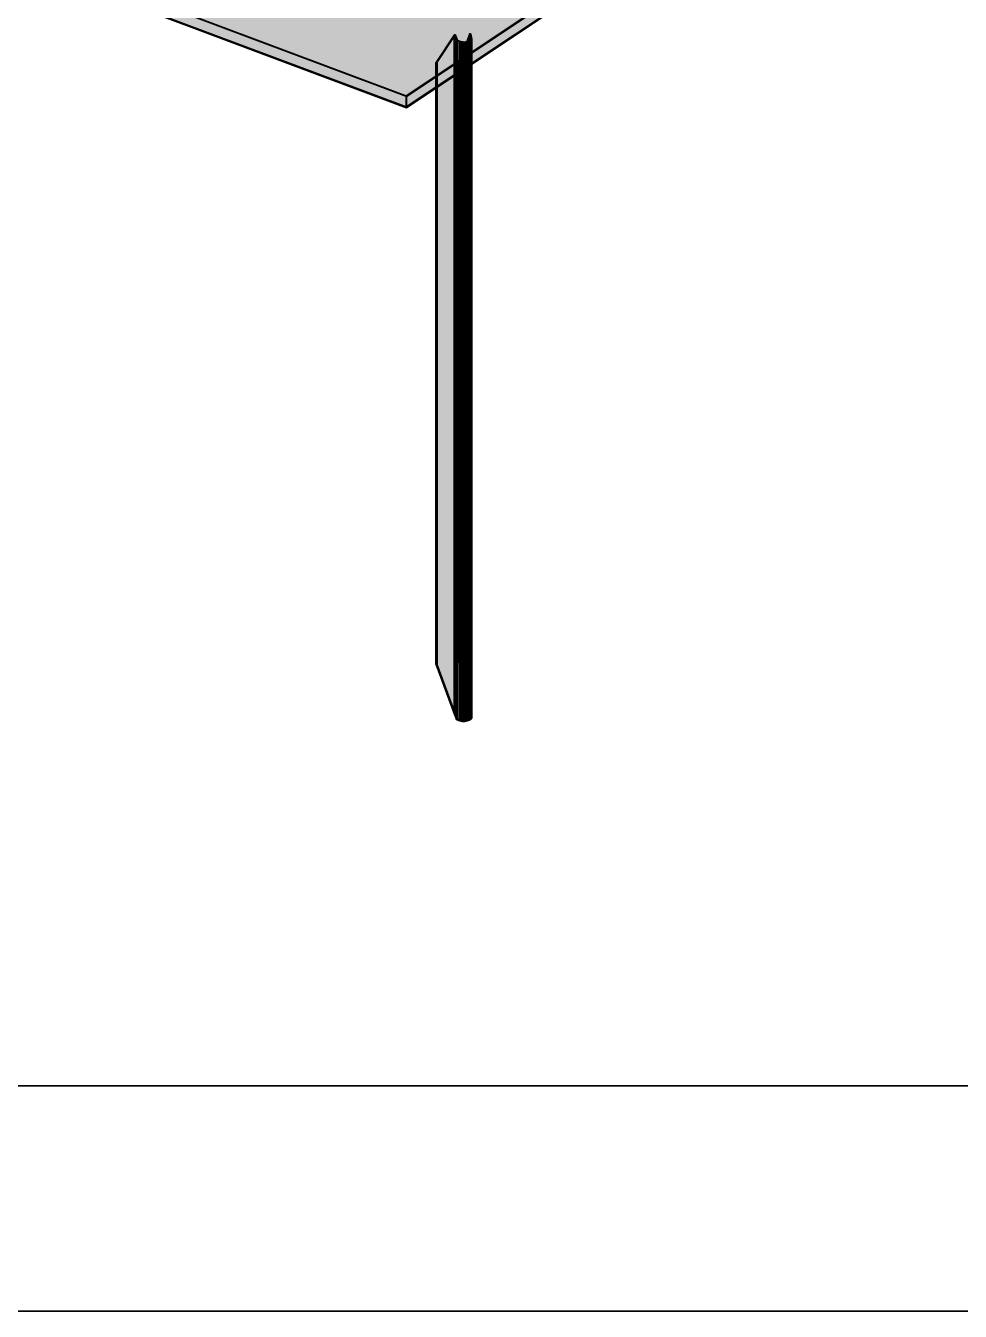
# Model space of a CAD drawing. Header units: millimetres. Extents: x 50 to 612415, y 2 to 4150.
# Drawn here: x 470936 to 472013, y 50 to 1532 of the extents above; entities that cross this region are included whole.
import ezdxf

# ---------------------------------------------------------------- set-up
doc = ezdxf.new("R2010")
doc.units = ezdxf.units.MM
for name, color, linetype, lineweight in [('FRAME', 7, 'Continuous', 35), ('HATCH', 8, 'Continuous', 9), ('OUTLINE', 7, 'Continuous', 25)]:
    doc.layers.add(name, color=color, linetype=linetype, lineweight=lineweight)

msp = doc.modelspace()

# ---------------------------------------------------------------- hatches: boundary and pattern name
at = {"layer": 'HATCH', "true_color": 0x617c87}
for points in [[(471374.6, 1451.356), (469917.048, 1997.938), (469915.604, 1997.835)], [(471374.6, 1451.356), (469915.604, 1997.835), (471374.807, 1450.634)], [(469915.604, 1985.337), (469917.048, 1985.44), (471374.6, 1438.858)], [(470402.459, 1832.661), (469915.604, 1985.337), (471374.807, 1438.136)], [(471374.807, 1438.136), (469915.604, 1985.337), (471374.6, 1438.858)], [(471374.807, 1437.243), (469915.604, 1984.444), (470402.459, 1831.769)], [(471972.952, 1850.257), (471374.6, 1451.356), (471974.396, 1850.36)], [(471374.6, 1451.356), (471374.807, 1450.634), (471974.396, 1850.36)], [(470454.826, 1813.023), (470402.459, 1832.661), (471374.807, 1438.136)], [(471374.807, 1437.243), (470402.459, 1831.769), (470454.826, 1812.131)], [(471097.567, 1583.786), (471374.807, 1438.136), (471974.396, 1837.862)], [(471974.396, 1836.969), (471374.807, 1437.243), (471097.567, 1582.893)], [(471974.396, 1837.862), (471374.6, 1438.858), (471972.952, 1837.759)], [(471974.396, 1837.862), (471374.807, 1438.136), (471374.6, 1438.858)], [(470892.983, 1648.715), (470454.826, 1813.023), (471374.807, 1438.136)], [(471374.807, 1437.243), (470454.826, 1812.131), (470892.983, 1647.822)], [(470945.35, 1629.077), (470892.983, 1648.715), (471374.807, 1438.136)], [(471374.807, 1437.243), (470892.983, 1647.822), (470945.35, 1628.184)], [(471097.567, 1583.786), (470945.35, 1629.077), (471374.807, 1438.136)], [(471374.807, 1437.243), (470945.35, 1628.184), (471097.567, 1582.893)], [(471432.905, 1514.959), (471430.047, 1521.48), (471431.579, 1521.59)], [(471432.905, 1514.959), (471432.272, 1515.469), (471430.047, 1521.48)], [(471432.905, 1514.959), (471431.579, 1521.59), (471433.793, 1515.61)], [(471432.905, 1514.959), (471432.356, 1515.321), (471432.272, 1515.469)], [(471432.905, 1514.959), (471432.492, 1515.184), (471432.356, 1515.321)], [(471432.905, 1514.959), (471432.678, 1515.062), (471432.492, 1515.184)], [(471432.905, 1514.959), (471433.793, 1515.61), (471433.798, 1515.6)], [(471432.905, 1514.959), (471433.798, 1515.6), (471433.807, 1515.592)], [(471432.905, 1514.959), (471433.807, 1515.592), (471433.818, 1515.584)], [(471432.905, 1514.959), (471433.818, 1515.584), (471433.832, 1515.578)], [(471432.905, 1514.959), (471433.832, 1515.578), (471437.028, 1514.379)], [(471432.905, 1514.959), (471437.028, 1514.379), (471438.151, 1514.039)], [(471432.905, 1514.959), (471438.151, 1514.039), (471439.386, 1513.814)], [(471439.002, 1513.065), (471432.905, 1514.959), (471439.386, 1513.814)], [(471439.002, 1513.065), (471436.101, 1513.761), (471432.905, 1514.959)], [(471439.002, 1513.065), (471437.483, 1513.341), (471436.101, 1513.761)], [(471447.646, 1514.585), (471439.002, 1513.065), (471443.272, 1513.899)], [(471447.646, 1514.585), (471440.6, 1512.942), (471439.002, 1513.065)], [(471439.002, 1513.065), (471441.996, 1513.743), (471443.272, 1513.899)], [(471439.002, 1513.065), (471439.386, 1513.814), (471440.684, 1513.714)], [(471439.002, 1513.065), (471440.684, 1513.714), (471441.996, 1513.743)], [(471447.646, 1514.585), (471442.215, 1512.977), (471440.6, 1512.942)], [(471447.646, 1514.585), (471443.785, 1513.17), (471442.215, 1512.977)], [(471447.646, 1514.585), (471443.272, 1513.899), (471444.463, 1514.177)], [(471447.646, 1514.585), (471445.25, 1513.511), (471443.785, 1513.17)], [(471447.646, 1514.585), (471444.463, 1514.177), (471445.522, 1514.565)], [(471447.646, 1514.585), (471446.554, 1513.989), (471445.25, 1513.511)], [(471447.646, 1514.585), (471445.522, 1514.565), (471446.409, 1515.049)], [(471447.646, 1514.585), (471446.409, 1515.049), (471448.806, 1516.647)], [(471448.826, 1516.683), (471447.602, 1522.734), (471449.135, 1522.844)], [(471447.646, 1514.585), (471448.816, 1516.655), (471448.823, 1516.664)], [(471448.823, 1516.664), (471450.043, 1516.183), (471447.646, 1514.585)], [(471447.646, 1514.585), (471448.806, 1516.647), (471448.816, 1516.655)], [(471448.823, 1516.664), (471448.826, 1516.674), (471450.043, 1516.183)], [(471448.826, 1516.674), (471448.826, 1516.683), (471449.135, 1522.844)], [(471448.826, 1516.674), (471449.135, 1522.844), (471450.043, 1516.183)], [(471449.135, 1522.844), (471450.365, 1516.761), (471450.367, 1516.608)], [(471449.135, 1522.844), (471450.367, 1516.608), (471450.313, 1516.457)], [(471449.135, 1522.844), (471450.313, 1516.457), (471450.204, 1516.314)], [(471449.135, 1522.844), (471450.204, 1516.314), (471450.043, 1516.183)], [(471408.83, 795.858), (471430.047, 738.538), (471410.351, 795.998)], [(471430.047, 738.538), (471431.579, 738.648), (471410.351, 795.998)], [(471435.997, 797.785), (471435.703, 797.777), (471435.921, 797.012)], [(471436.29, 797.766), (471435.997, 797.785), (471435.921, 797.012)], [(471436.571, 797.722), (471436.29, 797.766), (471435.921, 797.012)], [(471436.832, 797.653), (471436.571, 797.722), (471435.921, 797.012)], [(471437.065, 797.562), (471436.832, 797.653), (471435.921, 797.012)], [(471437.261, 797.452), (471437.065, 797.562), (471435.921, 797.012)], [(471437.415, 797.326), (471437.261, 797.452), (471435.921, 797.012)], [(471437.521, 797.188), (471437.415, 797.326), (471435.921, 797.012)], [(471435.921, 797.012), (471435.94, 797.012), (471437.521, 797.188)], [(471435.94, 797.012), (471437.577, 797.044), (471437.521, 797.188)], [(471435.94, 797.012), (471435.958, 797.011), (471437.577, 797.044)], [(471435.958, 797.011), (471435.976, 797.008), (471437.577, 797.044)], [(471435.976, 797.008), (471435.992, 797.004), (471437.577, 797.044)], [(471435.992, 797.004), (471436.007, 796.998), (471437.577, 797.044)], [(471436.007, 796.998), (471436.019, 796.991), (471437.577, 797.044)], [(471436.019, 796.991), (471436.028, 796.983), (471437.577, 797.044)], [(471436.028, 796.983), (471436.035, 796.975), (471437.577, 797.044)], [(471436.035, 796.975), (471436.039, 796.966), (471437.577, 797.044)], [(471436.039, 796.966), (471447.602, 739.792), (471437.577, 797.044)], [(471447.602, 739.792), (471449.135, 739.902), (471437.577, 797.044)], [(471431.579, 738.648), (471430.047, 738.538), (471432.905, 732.017)], [(471430.047, 738.538), (471432.272, 732.527), (471432.905, 732.017)], [(471433.793, 732.667), (471431.579, 738.648), (471432.905, 732.017)], [(471432.272, 732.527), (471432.356, 732.379), (471432.905, 732.017)], [(471432.356, 732.379), (471432.492, 732.242), (471432.905, 732.017)], [(471432.492, 732.242), (471432.678, 732.12), (471432.905, 732.017)], [(471433.798, 732.658), (471433.793, 732.667), (471432.905, 732.017)], [(471433.807, 732.65), (471433.798, 732.658), (471432.905, 732.017)], [(471433.818, 732.642), (471433.807, 732.65), (471432.905, 732.017)], [(471433.832, 732.636), (471433.818, 732.642), (471432.905, 732.017)], [(471437.028, 731.437), (471433.832, 732.636), (471432.905, 732.017)], [(471438.151, 731.096), (471437.028, 731.437), (471432.905, 732.017)], [(471439.386, 730.872), (471438.151, 731.096), (471432.905, 732.017)], [(471439.386, 730.872), (471432.905, 732.017), (471439.002, 730.123)], [(471432.905, 732.017), (471436.101, 730.819), (471439.002, 730.123)], [(471436.101, 730.819), (471437.483, 730.399), (471439.002, 730.123)], [(471443.272, 730.957), (471439.002, 730.123), (471447.646, 731.643)], [(471439.002, 730.123), (471440.6, 730), (471447.646, 731.643)], [(471443.272, 730.957), (471441.996, 730.801), (471439.002, 730.123)], [(471440.684, 730.772), (471439.386, 730.872), (471439.002, 730.123)], [(471441.996, 730.801), (471440.684, 730.772), (471439.002, 730.123)], [(471440.6, 730), (471442.215, 730.035), (471447.646, 731.643)], [(471442.215, 730.035), (471443.785, 730.228), (471447.646, 731.643)], [(471444.463, 731.234), (471443.272, 730.957), (471447.646, 731.643)], [(471443.785, 730.228), (471445.25, 730.569), (471447.646, 731.643)], [(471445.522, 731.623), (471444.463, 731.234), (471447.646, 731.643)], [(471445.25, 730.569), (471446.554, 731.047), (471447.646, 731.643)], [(471446.409, 732.107), (471445.522, 731.623), (471447.646, 731.643)], [(471448.806, 733.705), (471446.409, 732.107), (471447.646, 731.643)], [(471449.135, 739.902), (471447.602, 739.792), (471448.826, 733.741)], [(471448.823, 733.722), (471448.816, 733.713), (471447.646, 731.643)], [(471447.646, 731.643), (471450.043, 733.241), (471448.823, 733.722)], [(471448.816, 733.713), (471448.806, 733.705), (471447.646, 731.643)], [(471450.043, 733.241), (471448.826, 733.732), (471448.823, 733.722)], [(471449.135, 739.902), (471448.826, 733.741), (471448.826, 733.732)], [(471450.043, 733.241), (471449.135, 739.902), (471448.826, 733.732)], [(471450.367, 733.666), (471450.365, 733.819), (471449.135, 739.902)], [(471450.313, 733.515), (471450.367, 733.666), (471449.135, 739.902)], [(471450.204, 733.372), (471450.313, 733.515), (471449.135, 739.902)], [(471450.043, 733.241), (471450.204, 733.372), (471449.135, 739.902)]]:
    msp.add_hatch(color=145, dxfattribs=at).paths.add_polyline_path(points)
at = {"layer": 'HATCH', "true_color": 0x5b747f}
for points in [[(471374.807, 1438.136), (469915.604, 1985.337), (469915.604, 1997.835), (471374.807, 1450.634)], [(469917.048, 1985.44), (471374.6, 1438.858), (471374.6, 1451.356), (469917.048, 1997.938)], [(471374.807, 1437.243), (469915.604, 1984.444), (469915.604, 1985.337), (471374.807, 1438.136)], [(471432.678, 732.12), (471432.905, 732.017), (471432.905, 1514.959), (471432.678, 1515.062)], [(471432.905, 732.017), (471436.101, 730.819), (471436.101, 1513.761), (471432.905, 1514.959)], [(471433.832, 732.636), (471433.818, 732.642), (471433.818, 1515.584), (471433.832, 1515.578)], [(471437.028, 731.437), (471433.832, 732.636), (471433.832, 1515.578), (471437.028, 1514.379)], [(471445.522, 731.623), (471444.463, 731.234), (471444.463, 1514.177), (471445.522, 1514.565)], [(471445.25, 730.569), (471446.554, 731.047), (471446.554, 1513.989), (471445.25, 1513.511)], [(471435.992, 797.004), (471436.007, 796.998), (471436.007, 1491.928), (471435.992, 1491.924)], [(471437.065, 797.562), (471436.832, 797.653), (471436.832, 1491.68), (471437.065, 1491.752)]]:
    msp.add_hatch(color=147, dxfattribs=at).paths.add_polyline_path(points)
at = {"layer": 'HATCH', "true_color": 0x5a737d}
for points in [[(471374.6, 1438.858), (471972.952, 1837.759), (471972.952, 1850.257), (471374.6, 1451.356)], [(471974.396, 1837.862), (471374.807, 1438.136), (471374.807, 1450.634), (471974.396, 1850.36)], [(471974.396, 1836.969), (471374.807, 1437.243), (471374.807, 1438.136), (471974.396, 1837.862)], [(471432.492, 732.242), (471432.678, 732.12), (471432.678, 1515.062), (471432.492, 1515.184)], [(471433.818, 732.642), (471433.807, 732.65), (471433.807, 1515.592), (471433.818, 1515.584)], [(471448.806, 733.705), (471446.409, 732.107), (471446.409, 1515.049), (471448.806, 1516.647)], [(471447.646, 731.643), (471450.043, 733.241), (471450.043, 1516.183), (471447.646, 1514.585)]]:
    msp.add_hatch(color=147, dxfattribs=at).paths.add_polyline_path(points)
at = {"layer": 'HATCH', "true_color": 0x576f7a}
for points in [[(471408.83, 795.858), (471430.047, 738.538), (471430.047, 1521.48), (471408.83, 1489.574)], [(471431.579, 738.648), (471410.351, 795.998), (471410.351, 1489.666), (471431.579, 1521.59)], [(471430.047, 738.538), (471432.272, 732.527), (471432.272, 1515.469), (471430.047, 1521.48)], [(471433.793, 732.667), (471431.579, 738.648), (471431.579, 1521.59), (471433.793, 1515.61)], [(471448.826, 733.732), (471448.823, 733.722), (471448.823, 1516.664), (471448.826, 1516.674)], [(471450.313, 733.515), (471450.367, 733.666), (471450.367, 1516.608), (471450.313, 1516.457)], [(471436.035, 796.975), (471436.039, 796.966), (471436.039, 1491.948), (471436.035, 1491.943)], [(471437.577, 797.044), (471437.521, 797.188), (471437.521, 1491.994), (471437.577, 1492.075)]]:
    msp.add_hatch(color=147, dxfattribs=at).paths.add_polyline_path(points)
at = {"layer": 'HATCH', "true_color": 0x5a737e}
for points in [[(471410.351, 1489.666), (471430.047, 1521.48), (471408.83, 1489.574)], [(471410.351, 1489.666), (471431.579, 1521.59), (471430.047, 1521.48)], [(471437.577, 1492.075), (471447.602, 1522.734), (471436.039, 1491.948)], [(471437.577, 1492.075), (471449.135, 1522.844), (471447.602, 1522.734)], [(471446.409, 732.107), (471445.522, 731.623), (471445.522, 1514.565), (471446.409, 1515.049)], [(471446.554, 731.047), (471447.646, 731.643), (471447.646, 1514.585), (471446.554, 1513.989)], [(471435.921, 1491.912), (471435.703, 1491.493), (471435.997, 1491.521)], [(471435.921, 1491.912), (471437.415, 1491.911), (471437.521, 1491.994)], [(471437.521, 1491.994), (471435.94, 1491.914), (471435.921, 1491.912)], [(471435.921, 1491.912), (471435.997, 1491.521), (471436.29, 1491.562)], [(471435.921, 1491.912), (471436.29, 1491.562), (471436.571, 1491.616)], [(471435.921, 1491.912), (471436.571, 1491.616), (471436.832, 1491.68)], [(471435.921, 1491.912), (471436.832, 1491.68), (471437.065, 1491.752)], [(471435.921, 1491.912), (471437.065, 1491.752), (471437.261, 1491.83)], [(471435.921, 1491.912), (471437.261, 1491.83), (471437.415, 1491.911)], [(471437.521, 1491.994), (471437.577, 1492.075), (471435.94, 1491.914)], [(471437.577, 1492.075), (471435.958, 1491.916), (471435.94, 1491.914)], [(471437.577, 1492.075), (471435.976, 1491.92), (471435.958, 1491.916)], [(471437.577, 1492.075), (471435.992, 1491.924), (471435.976, 1491.92)], [(471437.577, 1492.075), (471436.007, 1491.928), (471435.992, 1491.924)], [(471437.577, 1492.075), (471436.019, 1491.933), (471436.007, 1491.928)], [(471436.007, 796.998), (471436.019, 796.991), (471436.019, 1491.933), (471436.007, 1491.928)], [(471437.577, 1492.075), (471436.028, 1491.938), (471436.019, 1491.933)], [(471437.577, 1492.075), (471436.035, 1491.943), (471436.028, 1491.938)], [(471437.577, 1492.075), (471436.039, 1491.948), (471436.035, 1491.943)], [(471437.261, 797.452), (471437.065, 797.562), (471437.065, 1491.752), (471437.261, 1491.83)]]:
    msp.add_hatch(color=147, dxfattribs=at).paths.add_polyline_path(points)
at = {"layer": 'HATCH', "true_color": 0x5c7681}
for points in [[(471431.579, 738.648), (471430.047, 738.538), (471430.047, 1521.48), (471431.579, 1521.59)], [(471430.047, 738.538), (471431.579, 738.648), (471431.579, 1521.59), (471430.047, 1521.48)], [(471439.002, 730.123), (471440.6, 730), (471440.6, 1512.942), (471439.002, 1513.065)], [(471440.684, 730.772), (471439.386, 730.872), (471439.386, 1513.814), (471440.684, 1513.714)], [(471440.6, 730), (471442.215, 730.035), (471442.215, 1512.977), (471440.6, 1512.942)], [(471441.996, 730.801), (471440.684, 730.772), (471440.684, 1513.714), (471441.996, 1513.743)], [(471447.602, 739.792), (471449.135, 739.902), (471449.135, 1522.844), (471447.602, 1522.734)], [(471449.135, 739.902), (471447.602, 739.792), (471447.602, 1522.734), (471449.135, 1522.844)], [(471410.351, 795.998), (471408.83, 795.858), (471408.83, 1489.574), (471410.351, 1489.666)], [(471435.997, 797.785), (471435.703, 797.777), (471435.703, 1491.493), (471435.997, 1491.521)], [(471435.921, 797.012), (471435.94, 797.012), (471435.94, 1491.914), (471435.921, 1491.912)], [(471435.94, 797.012), (471435.958, 797.011), (471435.958, 1491.916), (471435.94, 1491.914)], [(471436.29, 797.766), (471435.997, 797.785), (471435.997, 1491.521), (471436.29, 1491.562)]]:
    msp.add_hatch(color=155, dxfattribs=at).paths.add_polyline_path(points)
at = {"layer": 'HATCH', "true_color": 0x58707b}
for points in [[(471432.272, 732.527), (471432.356, 732.379), (471432.356, 1515.321), (471432.272, 1515.469)], [(471433.798, 732.658), (471433.793, 732.667), (471433.793, 1515.61), (471433.798, 1515.6)]]:
    msp.add_hatch(color=147, dxfattribs=at).paths.add_polyline_path(points)
at = {"layer": 'HATCH', "true_color": 0x59717c}
for points in [[(471432.356, 732.379), (471432.492, 732.242), (471432.492, 1515.184), (471432.356, 1515.321)], [(471433.807, 732.65), (471433.798, 732.658), (471433.798, 1515.6), (471433.807, 1515.592)]]:
    msp.add_hatch(color=147, dxfattribs=at).paths.add_polyline_path(points)
at = {"layer": 'HATCH', "true_color": 0x566e78}
for points in [[(471432.905, 1514.959), (471432.905, 1514.959), (471432.678, 1515.062)], [(471432.905, 1514.959), (471433.793, 1515.61), (471433.793, 1515.61)], [(471432.905, 732.017), (471432.905, 732.017), (471432.905, 1514.959), (471432.905, 1514.959)], [(471433.793, 732.667), (471433.793, 732.667), (471433.793, 1515.61), (471433.793, 1515.61)], [(471446.409, 1515.049), (471448.806, 1516.647), (471448.806, 1516.647)], [(471447.646, 1514.585), (471447.646, 1514.585), (471446.554, 1513.989)], [(471447.646, 731.643), (471447.646, 731.643), (471447.646, 1514.585), (471447.646, 1514.585)], [(471448.806, 733.705), (471448.806, 733.705), (471448.806, 1516.647), (471448.806, 1516.647)], [(471448.826, 733.741), (471448.826, 733.732), (471448.826, 1516.674), (471448.826, 1516.683)], [(471449.135, 1522.844), (471450.365, 1516.761), (471450.365, 1516.761)], [(471450.365, 733.819), (471450.365, 733.819), (471450.365, 1516.761), (471450.365, 1516.761)], [(471450.367, 733.666), (471450.365, 733.819), (471450.365, 1516.761), (471450.367, 1516.608)], [(471435.921, 1491.912), (471435.703, 1491.493), (471435.703, 1491.493)], [(471435.703, 797.777), (471435.703, 797.777), (471435.703, 1491.493), (471435.703, 1491.493)], [(471437.577, 1492.075), (471436.039, 1491.948), (471436.039, 1491.948)], [(471436.039, 796.966), (471436.039, 796.966), (471436.039, 1491.948), (471436.039, 1491.948)], [(471435.703, 797.777), (471435.703, 797.777), (471435.921, 797.012)], [(471436.039, 796.966), (471436.039, 796.966), (471437.577, 797.044)], [(471432.678, 732.12), (471432.905, 732.017), (471432.905, 732.017)], [(471433.793, 732.667), (471433.793, 732.667), (471432.905, 732.017)], [(471448.806, 733.705), (471448.806, 733.705), (471446.409, 732.107)], [(471446.554, 731.047), (471447.646, 731.643), (471447.646, 731.643)], [(471450.365, 733.819), (471450.365, 733.819), (471449.135, 739.902)]]:
    msp.add_hatch(color=147, dxfattribs=at).paths.add_polyline_path(points)
at = {"layer": 'HATCH', "true_color": 0x576f79}
for points in [[(471436.039, 796.966), (471447.602, 739.792), (471447.602, 1522.734), (471436.039, 1491.948)], [(471449.135, 739.902), (471437.577, 797.044), (471437.577, 1492.075), (471449.135, 1522.844)], [(471447.602, 739.792), (471448.826, 733.741), (471448.826, 1516.683), (471447.602, 1522.734)], [(471450.365, 733.819), (471449.135, 739.902), (471449.135, 1522.844), (471450.365, 1516.761)], [(471435.703, 797.777), (471435.921, 797.012), (471435.921, 1491.912), (471435.703, 1491.493)]]:
    msp.add_hatch(color=147, dxfattribs=at).paths.add_polyline_path(points)
at = {"layer": 'HATCH', "true_color": 0x5b757f}
for points in [[(471436.101, 730.819), (471437.483, 730.399), (471437.483, 1513.341), (471436.101, 1513.761)], [(471438.151, 731.096), (471437.028, 731.437), (471437.028, 1514.379), (471438.151, 1514.039)]]:
    msp.add_hatch(color=147, dxfattribs=at).paths.add_polyline_path(points)
at = {"layer": 'HATCH', "true_color": 0x5c7580}
for points in [[(471437.483, 730.399), (471439.002, 730.123), (471439.002, 1513.065), (471437.483, 1513.341)], [(471439.386, 730.872), (471438.151, 731.096), (471438.151, 1514.039), (471439.386, 1513.814)], [(471444.463, 731.234), (471443.272, 730.957), (471443.272, 1513.899), (471444.463, 1514.177)], [(471443.785, 730.228), (471445.25, 730.569), (471445.25, 1513.511), (471443.785, 1513.17)], [(471435.958, 797.011), (471435.976, 797.008), (471435.976, 1491.92), (471435.958, 1491.916)], [(471435.976, 797.008), (471435.992, 797.004), (471435.992, 1491.924), (471435.976, 1491.92)], [(471436.571, 797.722), (471436.29, 797.766), (471436.29, 1491.562), (471436.571, 1491.616)], [(471436.832, 797.653), (471436.571, 797.722), (471436.571, 1491.616), (471436.832, 1491.68)]]:
    msp.add_hatch(color=147, dxfattribs=at).paths.add_polyline_path(points)
at = {"layer": 'HATCH', "true_color": 0x5c7680}
for points in [[(471443.272, 730.957), (471441.996, 730.801), (471441.996, 1513.743), (471443.272, 1513.899)], [(471442.215, 730.035), (471443.785, 730.228), (471443.785, 1513.17), (471442.215, 1512.977)]]:
    msp.add_hatch(color=147, dxfattribs=at).paths.add_polyline_path(points)
at = {"layer": 'HATCH', "true_color": 0x59727d}
for points in [[(471448.816, 733.713), (471448.806, 733.705), (471448.806, 1516.647), (471448.816, 1516.655)], [(471450.043, 733.241), (471450.204, 733.372), (471450.204, 1516.314), (471450.043, 1516.183)], [(471436.019, 796.991), (471436.028, 796.983), (471436.028, 1491.938), (471436.019, 1491.933)], [(471437.415, 797.326), (471437.261, 797.452), (471437.261, 1491.83), (471437.415, 1491.911)]]:
    msp.add_hatch(color=147, dxfattribs=at).paths.add_polyline_path(points)
at = {"layer": 'HATCH', "true_color": 0x58717b}
for points in [[(471448.823, 733.722), (471448.816, 733.713), (471448.816, 1516.655), (471448.823, 1516.664)], [(471450.204, 733.372), (471450.313, 733.515), (471450.313, 1516.457), (471450.204, 1516.314)], [(471436.028, 796.983), (471436.035, 796.975), (471436.035, 1491.943), (471436.028, 1491.938)], [(471437.521, 797.188), (471437.415, 797.326), (471437.415, 1491.911), (471437.521, 1491.994)]]:
    msp.add_hatch(color=147, dxfattribs=at).paths.add_polyline_path(points)

# ---------------------------------------------------------------- linework, layer by layer
at = {"layer": 'FRAME'}
msp.add_line((468050, 310), (473890, 310), dxfattribs=at)
msp.add_lwpolyline([(468050, 50), (473890, 50), (473890, 4150), (468050, 4150)], close=True, dxfattribs=at)
at = {"layer": 'OUTLINE', "color": 139, "true_color": 0x42544a}
for p, q in [((469915.604, 1997.835), (471374.807, 1450.634)), ((469915.604, 1997.835), (471374.807, 1450.634)), ((471374.6, 1451.356), (469917.048, 1997.938)), ((471374.6, 1451.356), (469917.048, 1997.938)), ((469915.604, 1985.337), (471374.807, 1438.136)), ((469915.604, 1985.337), (471374.807, 1438.136)), ((471374.807, 1438.136), (469915.604, 1985.337)), ((471374.807, 1438.136), (469915.604, 1985.337)), ((471374.807, 1437.243), (469915.604, 1984.444)), ((471374.807, 1437.243), (469915.604, 1984.444)), ((469917.048, 1985.44), (471374.6, 1438.858)), ((469917.048, 1985.44), (471374.6, 1438.858)), ((471972.952, 1850.257), (471374.6, 1451.356)), ((471972.952, 1850.257), (471374.6, 1451.356)), ((471374.807, 1450.634), (471974.396, 1850.36)), ((471374.807, 1450.634), (471974.396, 1850.36)), ((471374.6, 1438.858), (471972.952, 1837.759)), ((471374.6, 1438.858), (471972.952, 1837.759)), ((471374.807, 1438.136), (471974.396, 1837.862)), ((471974.396, 1837.862), (471374.807, 1438.136)), ((471374.807, 1438.136), (471974.396, 1837.862)), ((471974.396, 1837.862), (471374.807, 1438.136)), ((471974.396, 1836.969), (471374.807, 1437.243)), ((471974.396, 1836.969), (471374.807, 1437.243)), ((471430.047, 1521.48), (471408.83, 1489.574)), ((471430.047, 1521.48), (471408.83, 1489.574)), ((471410.351, 1489.666), (471431.579, 1521.59)), ((471410.351, 1489.666), (471431.579, 1521.59)), ((471430.047, 1521.48), (471431.579, 1521.59)), ((471431.579, 1521.59), (471430.047, 1521.48)), ((471431.579, 1521.59), (471430.047, 1521.48)), ((471430.047, 1521.48), (471431.579, 1521.59)), ((471430.047, 738.538), (471430.047, 1521.48)), ((471430.047, 738.538), (471430.047, 1521.48)), ((471430.047, 1521.48), (471430.047, 738.538)), ((471432.272, 1515.469), (471430.047, 1521.48)), ((471430.047, 1521.48), (471430.047, 738.538)), ((471432.272, 1515.469), (471430.047, 1521.48)), ((471431.579, 1521.59), (471431.579, 738.648)), ((471431.579, 1521.59), (471431.579, 738.648)), ((471431.579, 738.648), (471431.579, 1521.59)), ((471431.579, 738.648), (471431.579, 1521.59)), ((471431.579, 1521.59), (471433.793, 1515.61)), ((471431.579, 1521.59), (471433.793, 1515.61)), ((471432.272, 732.527), (471432.272, 1515.469)), ((471432.356, 1515.321), (471432.272, 1515.469)), ((471432.272, 1515.469), (471432.272, 732.527)), ((471432.356, 1515.321), (471432.272, 1515.469)), ((471432.356, 732.379), (471432.356, 1515.321)), ((471432.492, 1515.184), (471432.356, 1515.321)), ((471432.356, 1515.321), (471432.356, 732.379)), ((471432.492, 1515.184), (471432.356, 1515.321)), ((471432.492, 732.242), (471432.492, 1515.184)), ((471432.678, 1515.062), (471432.492, 1515.184)), ((471432.492, 1515.184), (471432.492, 732.242)), ((471432.678, 1515.062), (471432.492, 1515.184)), ((471432.678, 732.12), (471432.678, 1515.062)), ((471432.905, 1514.959), (471432.678, 1515.062)), ((471432.678, 1515.062), (471432.678, 732.12)), ((471432.905, 1514.959), (471432.678, 1515.062)), ((471432.905, 1514.959), (471432.678, 1515.062)), ((471432.678, 1515.062), (471432.905, 1514.959)), ((471433.793, 1515.61), (471432.905, 1514.959)), ((471432.905, 1514.959), (471433.793, 1515.61)), ((471433.793, 1515.61), (471432.905, 1514.959)), ((471432.905, 1514.959), (471433.793, 1515.61)), ((471432.905, 732.017), (471432.905, 1514.959)), ((471432.905, 732.017), (471432.905, 1514.959)), ((471432.905, 1514.959), (471432.905, 1514.959)), ((471432.905, 1514.959), (471432.905, 732.017)), ((471436.101, 1513.761), (471432.905, 1514.959)), ((471432.905, 1514.959), (471432.905, 732.017)), ((471432.905, 1514.959), (471432.905, 1514.959)), ((471436.101, 1513.761), (471432.905, 1514.959)), ((471433.793, 1515.61), (471433.793, 732.667)), ((471433.793, 732.667), (471433.793, 1515.61)), ((471433.793, 1515.61), (471433.793, 1515.61)), ((471433.793, 1515.61), (471433.793, 732.667)), ((471433.793, 732.667), (471433.793, 1515.61)), ((471433.793, 1515.61), (471433.798, 1515.6)), ((471433.793, 1515.61), (471433.793, 1515.61)), ((471433.793, 1515.61), (471433.798, 1515.6)), ((471433.798, 1515.6), (471433.798, 732.658)), ((471433.798, 732.658), (471433.798, 1515.6)), ((471433.798, 1515.6), (471433.807, 1515.592)), ((471433.798, 1515.6), (471433.807, 1515.592)), ((471433.807, 1515.592), (471433.807, 732.65)), ((471433.807, 732.65), (471433.807, 1515.592)), ((471433.807, 1515.592), (471433.818, 1515.584)), ((471433.807, 1515.592), (471433.818, 1515.584)), ((471433.818, 1515.584), (471433.818, 732.642)), ((471433.818, 732.642), (471433.818, 1515.584)), ((471433.818, 1515.584), (471433.832, 1515.578)), ((471433.818, 1515.584), (471433.832, 1515.578)), ((471433.832, 1515.578), (471433.832, 732.636)), ((471433.832, 732.636), (471433.832, 1515.578)), ((471433.832, 1515.578), (471437.028, 1514.379)), ((471433.832, 1515.578), (471437.028, 1514.379)), ((471447.602, 1522.734), (471436.039, 1491.948)), ((471447.602, 1522.734), (471436.039, 1491.948)), ((471436.101, 730.819), (471436.101, 1513.761)), ((471437.483, 1513.341), (471436.101, 1513.761)), ((471436.101, 1513.761), (471436.101, 730.819)), ((471437.483, 1513.341), (471436.101, 1513.761)), ((471437.028, 1514.379), (471437.028, 731.437)), ((471437.028, 731.437), (471437.028, 1514.379)), ((471437.028, 1514.379), (471438.151, 1514.039)), ((471437.028, 1514.379), (471438.151, 1514.039)), ((471437.483, 730.399), (471437.483, 1513.341)), ((471439.002, 1513.065), (471437.483, 1513.341)), ((471437.483, 1513.341), (471437.483, 730.399)), ((471439.002, 1513.065), (471437.483, 1513.341)), ((471437.577, 1492.075), (471449.135, 1522.844)), ((471437.577, 1492.075), (471449.135, 1522.844)), ((471438.151, 1514.039), (471438.151, 731.096)), ((471438.151, 731.096), (471438.151, 1514.039)), ((471438.151, 1514.039), (471439.386, 1513.814)), ((471438.151, 1514.039), (471439.386, 1513.814)), ((471439.002, 730.123), (471439.002, 1513.065)), ((471440.6, 1512.942), (471439.002, 1513.065)), ((471439.002, 1513.065), (471439.002, 730.123)), ((471440.6, 1512.942), (471439.002, 1513.065)), ((471439.386, 1513.814), (471439.386, 730.872)), ((471439.386, 730.872), (471439.386, 1513.814)), ((471439.386, 1513.814), (471440.684, 1513.714)), ((471439.386, 1513.814), (471440.684, 1513.714)), ((471442.215, 1512.977), (471440.6, 1512.942)), ((471442.215, 1512.977), (471440.6, 1512.942)), ((471440.6, 730), (471440.6, 1512.942)), ((471440.6, 1512.942), (471440.6, 730)), ((471440.684, 1513.714), (471441.996, 1513.743)), ((471440.684, 1513.714), (471441.996, 1513.743)), ((471440.684, 1513.714), (471440.684, 730.772)), ((471440.684, 730.772), (471440.684, 1513.714)), ((471441.996, 1513.743), (471443.272, 1513.899)), ((471441.996, 1513.743), (471443.272, 1513.899)), ((471441.996, 730.801), (471441.996, 1513.743)), ((471441.996, 1513.743), (471441.996, 730.801)), ((471443.785, 1513.17), (471442.215, 1512.977)), ((471443.785, 1513.17), (471442.215, 1512.977)), ((471442.215, 1512.977), (471442.215, 730.035)), ((471442.215, 730.035), (471442.215, 1512.977)), ((471443.272, 1513.899), (471444.463, 1514.177)), ((471443.272, 1513.899), (471444.463, 1514.177)), ((471443.272, 730.957), (471443.272, 1513.899)), ((471443.272, 1513.899), (471443.272, 730.957)), ((471445.25, 1513.511), (471443.785, 1513.17)), ((471445.25, 1513.511), (471443.785, 1513.17)), ((471443.785, 1513.17), (471443.785, 730.228)), ((471443.785, 730.228), (471443.785, 1513.17)), ((471444.463, 1514.177), (471445.522, 1514.565)), ((471444.463, 1514.177), (471445.522, 1514.565)), ((471444.463, 731.234), (471444.463, 1514.177)), ((471444.463, 1514.177), (471444.463, 731.234)), ((471446.554, 1513.989), (471445.25, 1513.511)), ((471446.554, 1513.989), (471445.25, 1513.511)), ((471445.25, 1513.511), (471445.25, 730.569)), ((471445.25, 730.569), (471445.25, 1513.511)), ((471445.522, 1514.565), (471446.409, 1515.049)), ((471445.522, 1514.565), (471446.409, 1515.049)), ((471445.522, 731.623), (471445.522, 1514.565)), ((471445.522, 1514.565), (471445.522, 731.623)), ((471446.409, 1515.049), (471448.806, 1516.647)), ((471446.409, 1515.049), (471448.806, 1516.647)), ((471448.806, 1516.647), (471446.409, 1515.049)), ((471446.409, 1515.049), (471448.806, 1516.647)), ((471446.409, 732.107), (471446.409, 1515.049)), ((471446.409, 1515.049), (471446.409, 732.107)), ((471447.646, 1514.585), (471446.554, 1513.989)), ((471447.646, 1514.585), (471446.554, 1513.989)), ((471446.554, 1513.989), (471447.646, 1514.585)), ((471447.646, 1514.585), (471446.554, 1513.989)), ((471446.554, 1513.989), (471446.554, 731.047)), ((471446.554, 731.047), (471446.554, 1513.989)), ((471449.135, 1522.844), (471447.602, 1522.734)), ((471447.602, 1522.734), (471449.135, 1522.844)), ((471449.135, 1522.844), (471447.602, 1522.734)), ((471447.602, 1522.734), (471449.135, 1522.844)), ((471447.602, 739.792), (471447.602, 1522.734)), ((471447.602, 1522.734), (471447.602, 739.792)), ((471447.602, 739.792), (471447.602, 1522.734)), ((471448.826, 1516.683), (471447.602, 1522.734)), ((471447.602, 1522.734), (471447.602, 739.792)), ((471448.826, 1516.683), (471447.602, 1522.734)), ((471450.043, 1516.183), (471447.646, 1514.585)), ((471450.043, 1516.183), (471447.646, 1514.585)), ((471447.646, 1514.585), (471447.646, 731.643)), ((471447.646, 731.643), (471447.646, 1514.585)), ((471447.646, 1514.585), (471447.646, 1514.585)), ((471447.646, 1514.585), (471447.646, 731.643)), ((471447.646, 731.643), (471447.646, 1514.585)), ((471447.646, 1514.585), (471447.646, 1514.585)), ((471448.806, 1516.647), (471448.816, 1516.655)), ((471448.806, 1516.647), (471448.816, 1516.655)), ((471448.806, 733.705), (471448.806, 1516.647)), ((471448.806, 733.705), (471448.806, 1516.647)), ((471448.806, 1516.647), (471448.806, 1516.647)), ((471448.806, 1516.647), (471448.806, 733.705)), ((471448.806, 1516.647), (471448.806, 733.705)), ((471448.806, 1516.647), (471448.806, 1516.647)), ((471448.816, 1516.655), (471448.823, 1516.664)), ((471448.816, 1516.655), (471448.823, 1516.664)), ((471448.816, 733.713), (471448.816, 1516.655)), ((471448.816, 1516.655), (471448.816, 733.713)), ((471448.823, 1516.664), (471448.826, 1516.674)), ((471448.823, 1516.664), (471448.826, 1516.674)), ((471448.823, 733.722), (471448.823, 1516.664)), ((471448.823, 1516.664), (471448.823, 733.722)), ((471448.826, 733.741), (471448.826, 1516.683)), ((471448.826, 1516.674), (471448.826, 1516.683)), ((471448.826, 1516.683), (471448.826, 733.741)), ((471448.826, 1516.674), (471448.826, 1516.683)), ((471448.826, 733.732), (471448.826, 1516.674)), ((471448.826, 1516.674), (471448.826, 733.732)), ((471449.135, 1522.844), (471449.135, 739.902)), ((471449.135, 739.902), (471449.135, 1522.844)), ((471449.135, 1522.844), (471449.135, 739.902)), ((471449.135, 739.902), (471449.135, 1522.844)), ((471449.135, 1522.844), (471450.365, 1516.761)), ((471449.135, 1522.844), (471450.365, 1516.761)), ((471450.365, 1516.761), (471449.135, 1522.844)), ((471449.135, 1522.844), (471450.365, 1516.761)), ((471450.204, 1516.314), (471450.043, 1516.183)), ((471450.204, 1516.314), (471450.043, 1516.183)), ((471450.043, 1516.183), (471450.043, 733.241)), ((471450.043, 733.241), (471450.043, 1516.183)), ((471450.313, 1516.457), (471450.204, 1516.314)), ((471450.313, 1516.457), (471450.204, 1516.314)), ((471450.204, 1516.314), (471450.204, 733.372)), ((471450.204, 733.372), (471450.204, 1516.314)), ((471450.367, 1516.608), (471450.313, 1516.457)), ((471450.367, 1516.608), (471450.313, 1516.457)), ((471450.313, 1516.457), (471450.313, 733.515)), ((471450.313, 733.515), (471450.313, 1516.457)), ((471450.365, 1516.761), (471450.365, 733.819)), ((471450.365, 733.819), (471450.365, 1516.761)), ((471450.365, 1516.761), (471450.365, 1516.761)), ((471450.365, 1516.761), (471450.365, 733.819)), ((471450.365, 733.819), (471450.365, 1516.761)), ((471450.365, 1516.761), (471450.367, 1516.608)), ((471450.365, 1516.761), (471450.365, 1516.761)), ((471450.365, 1516.761), (471450.367, 1516.608)), ((471450.367, 1516.608), (471450.367, 733.666)), ((471450.367, 733.666), (471450.367, 1516.608)), ((471408.83, 1489.574), (471410.351, 1489.666)), ((471408.83, 1489.574), (471410.351, 1489.666)), ((471408.83, 795.858), (471408.83, 1489.574)), ((471408.83, 1489.574), (471408.83, 795.858)), ((471410.351, 1489.666), (471410.351, 795.998)), ((471410.351, 795.998), (471410.351, 1489.666)), ((471435.921, 1491.912), (471435.703, 1491.493)), ((471435.921, 1491.912), (471435.703, 1491.493)), ((471435.921, 1491.912), (471435.703, 1491.493)), ((471435.703, 1491.493), (471435.921, 1491.912)), ((471435.703, 1491.493), (471435.997, 1491.521)), ((471435.703, 1491.493), (471435.997, 1491.521)), ((471435.703, 797.777), (471435.703, 1491.493)), ((471435.703, 797.777), (471435.703, 1491.493)), ((471435.703, 1491.493), (471435.703, 1491.493)), ((471435.703, 1491.493), (471435.703, 797.777)), ((471435.703, 1491.493), (471435.703, 797.777)), ((471435.703, 1491.493), (471435.703, 1491.493)), ((471435.94, 1491.914), (471435.921, 1491.912)), ((471435.94, 1491.914), (471435.921, 1491.912)), ((471435.921, 797.012), (471435.921, 1491.912)), ((471435.921, 1491.912), (471435.921, 797.012)), ((471435.958, 1491.916), (471435.94, 1491.914)), ((471435.958, 1491.916), (471435.94, 1491.914)), ((471435.94, 797.012), (471435.94, 1491.914)), ((471435.94, 1491.914), (471435.94, 797.012)), ((471435.976, 1491.92), (471435.958, 1491.916)), ((471435.976, 1491.92), (471435.958, 1491.916)), ((471435.958, 797.011), (471435.958, 1491.916)), ((471435.958, 1491.916), (471435.958, 797.011)), ((471435.992, 1491.924), (471435.976, 1491.92)), ((471435.992, 1491.924), (471435.976, 1491.92)), ((471435.976, 797.008), (471435.976, 1491.92)), ((471435.976, 1491.92), (471435.976, 797.008)), ((471436.007, 1491.928), (471435.992, 1491.924)), ((471436.007, 1491.928), (471435.992, 1491.924)), ((471435.992, 797.004), (471435.992, 1491.924)), ((471435.992, 1491.924), (471435.992, 797.004)), ((471435.997, 1491.521), (471436.29, 1491.562)), ((471435.997, 1491.521), (471436.29, 1491.562)), ((471435.997, 1491.521), (471435.997, 797.785)), ((471435.997, 797.785), (471435.997, 1491.521)), ((471436.019, 1491.933), (471436.007, 1491.928)), ((471436.019, 1491.933), (471436.007, 1491.928)), ((471436.007, 796.998), (471436.007, 1491.928)), ((471436.007, 1491.928), (471436.007, 796.998)), ((471436.028, 1491.938), (471436.019, 1491.933)), ((471436.028, 1491.938), (471436.019, 1491.933)), ((471436.019, 796.991), (471436.019, 1491.933)), ((471436.019, 1491.933), (471436.019, 796.991)), ((471436.035, 1491.943), (471436.028, 1491.938)), ((471436.035, 1491.943), (471436.028, 1491.938)), ((471436.028, 796.983), (471436.028, 1491.938)), ((471436.028, 1491.938), (471436.028, 796.983)), ((471436.039, 1491.948), (471436.035, 1491.943)), ((471436.039, 1491.948), (471436.035, 1491.943)), ((471436.035, 796.975), (471436.035, 1491.943)), ((471436.035, 1491.943), (471436.035, 796.975)), ((471437.577, 1492.075), (471436.039, 1491.948)), ((471437.577, 1492.075), (471436.039, 1491.948)), ((471436.039, 1491.948), (471437.577, 1492.075)), ((471436.039, 1491.948), (471437.577, 1492.075)), ((471436.039, 796.966), (471436.039, 1491.948)), ((471436.039, 796.966), (471436.039, 1491.948)), ((471436.039, 1491.948), (471436.039, 1491.948)), ((471436.039, 1491.948), (471436.039, 796.966)), ((471436.039, 1491.948), (471436.039, 796.966)), ((471436.039, 1491.948), (471436.039, 1491.948)), ((471436.29, 1491.562), (471436.571, 1491.616)), ((471436.29, 1491.562), (471436.571, 1491.616)), ((471436.29, 1491.562), (471436.29, 797.766)), ((471436.29, 797.766), (471436.29, 1491.562)), ((471436.571, 1491.616), (471436.832, 1491.68)), ((471436.571, 1491.616), (471436.832, 1491.68)), ((471436.571, 1491.616), (471436.571, 797.722)), ((471436.571, 797.722), (471436.571, 1491.616)), ((471436.832, 1491.68), (471437.065, 1491.752)), ((471436.832, 1491.68), (471437.065, 1491.752)), ((471436.832, 1491.68), (471436.832, 797.653)), ((471436.832, 797.653), (471436.832, 1491.68)), ((471437.065, 1491.752), (471437.261, 1491.83)), ((471437.065, 1491.752), (471437.261, 1491.83)), ((471437.065, 1491.752), (471437.065, 797.562)), ((471437.065, 797.562), (471437.065, 1491.752)), ((471437.261, 1491.83), (471437.415, 1491.911)), ((471437.261, 1491.83), (471437.415, 1491.911)), ((471437.261, 1491.83), (471437.261, 797.452)), ((471437.261, 797.452), (471437.261, 1491.83)), ((471437.415, 1491.911), (471437.521, 1491.994)), ((471437.415, 1491.911), (471437.521, 1491.994)), ((471437.415, 1491.911), (471437.415, 797.326)), ((471437.415, 797.326), (471437.415, 1491.911)), ((471437.521, 1491.994), (471437.577, 1492.075)), ((471437.521, 1491.994), (471437.577, 1492.075)), ((471437.521, 1491.994), (471437.521, 797.188)), ((471437.521, 797.188), (471437.521, 1491.994)), ((471437.577, 1492.075), (471437.577, 797.044)), ((471437.577, 797.044), (471437.577, 1492.075)), ((471374.6, 1438.858), (471374.6, 1451.356)), ((471374.6, 1451.356), (471374.6, 1438.858)), ((471374.807, 1450.634), (471374.807, 1438.136)), ((471374.807, 1438.136), (471374.807, 1450.634)), ((471374.807, 1438.136), (471374.807, 1437.243)), ((471374.807, 1437.243), (471374.807, 1438.136)), ((471410.351, 795.998), (471408.83, 795.858)), ((471410.351, 795.998), (471408.83, 795.858)), ((471408.83, 795.858), (471430.047, 738.538)), ((471408.83, 795.858), (471430.047, 738.538)), ((471431.579, 738.648), (471410.351, 795.998)), ((471431.579, 738.648), (471410.351, 795.998)), ((471435.997, 797.785), (471435.703, 797.777)), ((471435.997, 797.785), (471435.703, 797.777)), ((471435.703, 797.777), (471435.921, 797.012)), ((471435.703, 797.777), (471435.703, 797.777)), ((471435.703, 797.777), (471435.921, 797.012)), ((471435.921, 797.012), (471435.703, 797.777)), ((471435.703, 797.777), (471435.703, 797.777)), ((471435.703, 797.777), (471435.921, 797.012)), ((471435.921, 797.012), (471435.94, 797.012)), ((471435.921, 797.012), (471435.94, 797.012)), ((471435.94, 797.012), (471435.958, 797.011)), ((471435.94, 797.012), (471435.958, 797.011)), ((471435.958, 797.011), (471435.976, 797.008)), ((471435.958, 797.011), (471435.976, 797.008)), ((471435.976, 797.008), (471435.992, 797.004)), ((471435.976, 797.008), (471435.992, 797.004)), ((471435.992, 797.004), (471436.007, 796.998)), ((471435.992, 797.004), (471436.007, 796.998)), ((471436.29, 797.766), (471435.997, 797.785)), ((471436.29, 797.766), (471435.997, 797.785)), ((471436.007, 796.998), (471436.019, 796.991)), ((471436.007, 796.998), (471436.019, 796.991)), ((471436.019, 796.991), (471436.028, 796.983)), ((471436.019, 796.991), (471436.028, 796.983)), ((471436.028, 796.983), (471436.035, 796.975)), ((471436.028, 796.983), (471436.035, 796.975)), ((471436.035, 796.975), (471436.039, 796.966)), ((471436.035, 796.975), (471436.039, 796.966)), ((471436.039, 796.966), (471437.577, 797.044)), ((471436.039, 796.966), (471437.577, 797.044)), ((471437.577, 797.044), (471436.039, 796.966)), ((471437.577, 797.044), (471436.039, 796.966)), ((471436.039, 796.966), (471436.039, 796.966)), ((471436.039, 796.966), (471447.602, 739.792)), ((471436.039, 796.966), (471436.039, 796.966)), ((471436.039, 796.966), (471447.602, 739.792)), ((471436.571, 797.722), (471436.29, 797.766)), ((471436.571, 797.722), (471436.29, 797.766)), ((471436.832, 797.653), (471436.571, 797.722)), ((471436.832, 797.653), (471436.571, 797.722)), ((471437.065, 797.562), (471436.832, 797.653)), ((471437.065, 797.562), (471436.832, 797.653)), ((471437.261, 797.452), (471437.065, 797.562)), ((471437.261, 797.452), (471437.065, 797.562)), ((471437.415, 797.326), (471437.261, 797.452)), ((471437.415, 797.326), (471437.261, 797.452)), ((471437.521, 797.188), (471437.415, 797.326)), ((471437.521, 797.188), (471437.415, 797.326)), ((471437.577, 797.044), (471437.521, 797.188)), ((471437.577, 797.044), (471437.521, 797.188)), ((471449.135, 739.902), (471437.577, 797.044)), ((471449.135, 739.902), (471437.577, 797.044)), ((471430.047, 738.538), (471431.579, 738.648)), ((471431.579, 738.648), (471430.047, 738.538)), ((471431.579, 738.648), (471430.047, 738.538)), ((471430.047, 738.538), (471431.579, 738.648)), ((471430.047, 738.538), (471432.272, 732.527)), ((471430.047, 738.538), (471432.272, 732.527)), ((471433.793, 732.667), (471431.579, 738.648)), ((471433.793, 732.667), (471431.579, 738.648)), ((471432.272, 732.527), (471432.356, 732.379)), ((471432.272, 732.527), (471432.356, 732.379)), ((471432.356, 732.379), (471432.492, 732.242)), ((471432.356, 732.379), (471432.492, 732.242)), ((471432.492, 732.242), (471432.678, 732.12)), ((471432.492, 732.242), (471432.678, 732.12)), ((471432.678, 732.12), (471432.905, 732.017)), ((471432.678, 732.12), (471432.905, 732.017)), ((471432.905, 732.017), (471432.678, 732.12)), ((471432.678, 732.12), (471432.905, 732.017)), ((471432.905, 732.017), (471433.793, 732.667)), ((471433.793, 732.667), (471432.905, 732.017)), ((471432.905, 732.017), (471433.793, 732.667)), ((471433.793, 732.667), (471432.905, 732.017)), ((471432.905, 732.017), (471432.905, 732.017)), ((471432.905, 732.017), (471436.101, 730.819)), ((471432.905, 732.017), (471432.905, 732.017)), ((471432.905, 732.017), (471436.101, 730.819)), ((471433.793, 732.667), (471433.793, 732.667)), ((471433.798, 732.658), (471433.793, 732.667)), ((471433.793, 732.667), (471433.793, 732.667)), ((471433.798, 732.658), (471433.793, 732.667)), ((471433.807, 732.65), (471433.798, 732.658)), ((471433.807, 732.65), (471433.798, 732.658)), ((471433.818, 732.642), (471433.807, 732.65)), ((471433.818, 732.642), (471433.807, 732.65)), ((471433.832, 732.636), (471433.818, 732.642)), ((471433.832, 732.636), (471433.818, 732.642)), ((471437.028, 731.437), (471433.832, 732.636)), ((471437.028, 731.437), (471433.832, 732.636)), ((471436.101, 730.819), (471437.483, 730.399)), ((471436.101, 730.819), (471437.483, 730.399)), ((471438.151, 731.096), (471437.028, 731.437)), ((471438.151, 731.096), (471437.028, 731.437)), ((471437.483, 730.399), (471439.002, 730.123)), ((471437.483, 730.399), (471439.002, 730.123)), ((471439.386, 730.872), (471438.151, 731.096)), ((471439.386, 730.872), (471438.151, 731.096)), ((471439.002, 730.123), (471440.6, 730)), ((471439.002, 730.123), (471440.6, 730)), ((471440.684, 730.772), (471439.386, 730.872)), ((471440.684, 730.772), (471439.386, 730.872)), ((471440.6, 730), (471442.215, 730.035)), ((471440.6, 730), (471442.215, 730.035)), ((471441.996, 730.801), (471440.684, 730.772)), ((471441.996, 730.801), (471440.684, 730.772)), ((471443.272, 730.957), (471441.996, 730.801)), ((471443.272, 730.957), (471441.996, 730.801)), ((471442.215, 730.035), (471443.785, 730.228)), ((471442.215, 730.035), (471443.785, 730.228)), ((471444.463, 731.234), (471443.272, 730.957)), ((471444.463, 731.234), (471443.272, 730.957)), ((471443.785, 730.228), (471445.25, 730.569)), ((471443.785, 730.228), (471445.25, 730.569)), ((471445.522, 731.623), (471444.463, 731.234)), ((471445.522, 731.623), (471444.463, 731.234)), ((471445.25, 730.569), (471446.554, 731.047)), ((471445.25, 730.569), (471446.554, 731.047)), ((471446.409, 732.107), (471445.522, 731.623)), ((471446.409, 732.107), (471445.522, 731.623)), ((471448.806, 733.705), (471446.409, 732.107)), ((471446.409, 732.107), (471448.806, 733.705)), ((471448.806, 733.705), (471446.409, 732.107)), ((471448.806, 733.705), (471446.409, 732.107)), ((471446.554, 731.047), (471447.646, 731.643)), ((471447.646, 731.643), (471446.554, 731.047)), ((471446.554, 731.047), (471447.646, 731.643)), ((471446.554, 731.047), (471447.646, 731.643)), ((471447.602, 739.792), (471449.135, 739.902)), ((471449.135, 739.902), (471447.602, 739.792)), ((471447.602, 739.792), (471449.135, 739.902)), ((471449.135, 739.902), (471447.602, 739.792)), ((471447.602, 739.792), (471448.826, 733.741)), ((471447.602, 739.792), (471448.826, 733.741)), ((471447.646, 731.643), (471450.043, 733.241)), ((471447.646, 731.643), (471450.043, 733.241)), ((471447.646, 731.643), (471447.646, 731.643)), ((471447.646, 731.643), (471447.646, 731.643)), ((471448.816, 733.713), (471448.806, 733.705)), ((471448.816, 733.713), (471448.806, 733.705)), ((471448.806, 733.705), (471448.806, 733.705)), ((471448.806, 733.705), (471448.806, 733.705)), ((471448.823, 733.722), (471448.816, 733.713)), ((471448.823, 733.722), (471448.816, 733.713)), ((471448.826, 733.732), (471448.823, 733.722)), ((471448.826, 733.732), (471448.823, 733.722)), ((471448.826, 733.741), (471448.826, 733.732)), ((471448.826, 733.741), (471448.826, 733.732)), ((471450.365, 733.819), (471449.135, 739.902)), ((471449.135, 739.902), (471450.365, 733.819)), ((471450.365, 733.819), (471449.135, 739.902)), ((471450.365, 733.819), (471449.135, 739.902)), ((471450.043, 733.241), (471450.204, 733.372)), ((471450.043, 733.241), (471450.204, 733.372)), ((471450.204, 733.372), (471450.313, 733.515)), ((471450.204, 733.372), (471450.313, 733.515)), ((471450.313, 733.515), (471450.367, 733.666)), ((471450.313, 733.515), (471450.367, 733.666)), ((471450.365, 733.819), (471450.365, 733.819)), ((471450.367, 733.666), (471450.365, 733.819)), ((471450.365, 733.819), (471450.365, 733.819)), ((471450.367, 733.666), (471450.365, 733.819))]:
    msp.add_line(p, q, dxfattribs=at)

doc.saveas('drawing.dxf')
